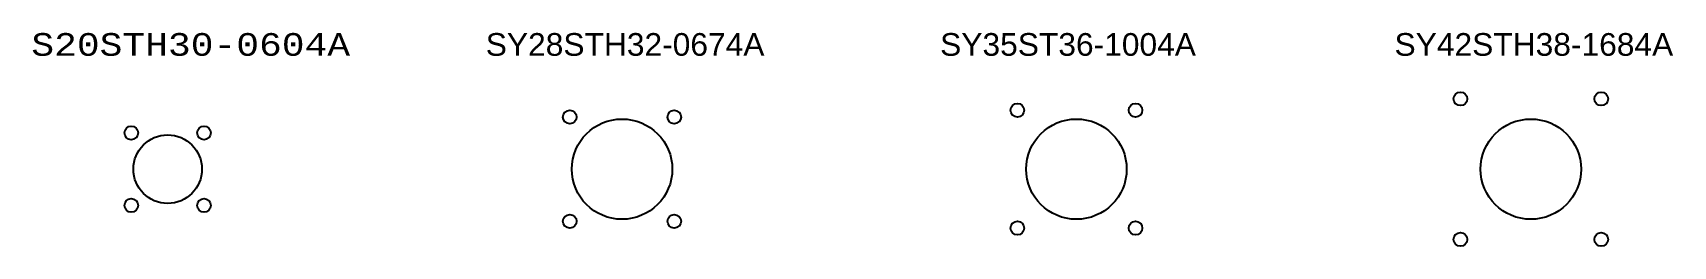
# Model space of a CAD drawing. Header units: millimetres. Extents: x -30 to 331, y 83 to 130.
import ezdxf

# ---------------------------------------------------------------- set-up
doc = ezdxf.new("R2010")
doc.units = ezdxf.units.MM
doc.layers.get('0').update_dxf_attribs({"linetype": 'CONTINUOUS', "lineweight": 25, "true_color": 0xffffff})
doc.styles.add('textstyle0', font='')
doc.styles.add('textstyle1', font='')
doc.styles.add('textstyle2', font='')
doc.styles.add('textstyle3', font='')
doc.styles.get('textstyle0').set_extended_font_data('Arial')
doc.styles.get('textstyle1').set_extended_font_data('Arial')
doc.styles.get('textstyle2').set_extended_font_data('Arial')
doc.styles.get('textstyle3').set_extended_font_data('Arial')

# ---------------------------------------------------------------- blocks, each defined once
blk = doc.blocks.new('SY42STH38-1684A')
for centre, radius in [((-15.5, 15.5), 1.5), ((15.5, 15.5), 1.5), ((0, 0), 11.05), ((-15.5, -15.5), 1.5), ((15.5, -15.5), 1.5)]:
    blk.add_circle(centre, radius)
blk = doc.blocks.new('SY20STH30-0604A')
for centre, radius in [((-8, 8), 1.5), ((0, 0), 7.55), ((8, 8), 1.5), ((-8, -8), 1.5), ((8, -8), 1.5)]:
    blk.add_circle(centre, radius)
blk = doc.blocks.new('SY35ST36-1004A')
for centre, radius in [((-13, 13), 1.5), ((13, 13), 1.5), ((0, 0), 11.05), ((-13, -13), 1.5), ((13, -13), 1.5)]:
    blk.add_circle(centre, radius)
blk = doc.blocks.new('SY28STH32-0674A')
for centre, radius in [((-11.5, 11.5), 1.5), ((0, 0), 11.05), ((11.5, 11.5), 1.5), ((-11.5, -11.5), 1.5), ((11.5, -11.5), 1.5)]:
    blk.add_circle(centre, radius)

msp = doc.modelspace()

# ---------------------------------------------------------------- block references
for name, p in [('SY42STH38-1684A', (300, 100)), ('SY28STH32-0674A', (100, 100)), ('SY35ST36-1004A', (200, 100)), ('SY20STH30-0604A', (0, 100))]:
    msp.add_blockref(name, p)

# ---------------------------------------------------------------- texts
at = {"char_height": 5, "attachment_point": 1}
for s, insert, style in [('\\fCourierStd|b0|i0|c0|p0;S20STH30-0604A ', (-30, 130), 'textstyle1'), ('SY28STH32-0674A', (70, 130), 'textstyle0'), ('SY35ST36-1004A', (170, 130), 'textstyle3'), ('SY42STH38-1684A', (270, 130), 'textstyle2')]:
    msp.add_mtext(s, dxfattribs=dict(at, insert=insert, style=style))

doc.saveas('drawing.dxf')
